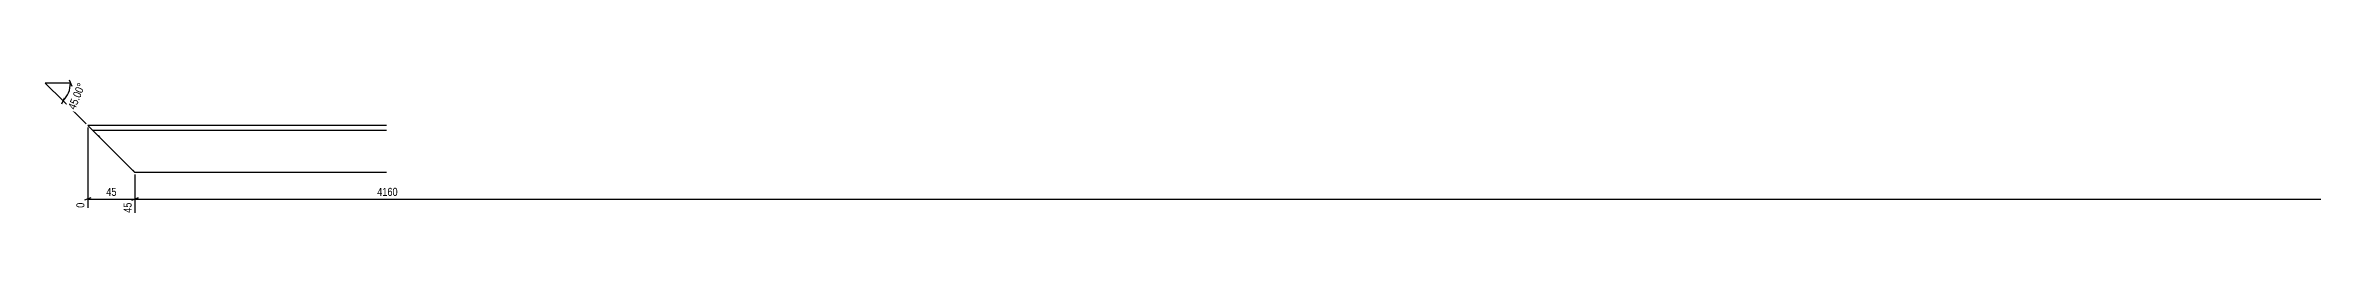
# Model space of a CAD drawing. Header units: millimetres. Extents: x -2 to 19966, y -2 to 157.
# Drawn here: x 5734 to 7898, y 14 to 143 of the extents above; entities that cross this region are included whole.
import ezdxf

# ---------------------------------------------------------------- set-up
doc = ezdxf.new("R2010")
doc.units = ezdxf.units.MM
doc.linetypes.add('DXK_LINE_DOT2', pattern=[3.9198, 1.9599, -1.9599])
doc.layers.add('MÅLSÆTNING', color=7, linetype='Continuous')
doc.layers.add('STÅL', color=7, linetype='Continuous')
doc.styles.add('Arial Narrow', font='ARIALN.TTF', dxfattribs={"height": 0.2})

msp = doc.modelspace()

# ---------------------------------------------------------------- linework, layer by layer
at = {"layer": 'MÅLSÆTNING', "color": 7, "linetype": 'Continuous'}
for p, q in [((5757.9, 139.9), (5733.9, 139.9)), ((5750.9, 122.9), (5733.9, 139.9)), ((5756.7, 142.9), (5759.1, 136.9)), ((5749.6, 119.9), (5752.2, 125.9)), ((5773, 100.8), (5750.9, 122.9)), ((5774.4, 97.4), (5774.4, 20.6)), ((5819.4, 52.4), (5819.4, 15.8)), ((5819.4, 52.4), (5819.4, 15.8)), ((5777.4, 30.1), (5771.4, 27.7)), ((5774.4, 28.9), (5819.4, 28.9)), ((5822.4, 30.1), (5816.4, 27.7)), ((5816.4, 27.7), (5822.4, 30.1)), ((5819.4, 28.9), (9979.4, 28.9))]:
    msp.add_line(p, q, dxfattribs=at)
msp.add_arc((5733.9, 139.9), 24, 315, 0, dxfattribs=at)
at = {"layer": 'STÅL', "color": 2, "linetype": 'Continuous'}
for p, q in [((5819.4, 54.4), (5774.4, 99.4)), ((6059.4, 99.4), (5774.4, 99.4)), ((6059.4, 94.4), (5779.4, 94.4)), ((6059.4, 54.4), (5819.4, 54.4))]:
    msp.add_line(p, q, dxfattribs=at)
at = {"layer": 'STÅL', "color": 7, "linetype": 'DXK_LINE_DOT2'}
for p, q in [((5775.9, 97.9), (5786.4, 87.4)), ((5817.3, 56.6), (5819.4, 54.4))]:
    msp.add_line(p, q, dxfattribs=at)

# ---------------------------------------------------------------- next in the draw order: wipeouts: each hides what was drawn before it
at = {"color": 0}
for points in [[(5774.4, 139), (5764.1, 143.3), (5752.8, 116.1), (5763.2, 111.9)], [(5803.4, 30.4), (5803.4, 41.6), (5790.5, 41.6), (5790.5, 30.4)], [(9749.8, 30.4), (9749.8, 41.6), (6049.1, 41.6), (6049.1, 30.4)]]:
    msp.add_wipeout(points, dxfattribs=at).dxf.layer = 'MÅLSÆTNING'
at = {"color": 0, "linetype": 'Continuous'}
msp.add_wipeout([(5772.8, 27.1), (5761.6, 27.1), (5761.6, 19), (5772.8, 19)], dxfattribs=at).dxf.layer = 'MÅLSÆTNING'

# ---------------------------------------------------------------- next in the draw order: texts
at = {"layer": 'MÅLSÆTNING', "color": 3, "style": 'Arial Narrow'}
msp.add_text('45.00°', height=7.64, rotation=67.5002, dxfattribs=at).set_placement((5762.3, 113.9))
at = {"layer": 'MÅLSÆTNING', "color": 3, "linetype": 'Continuous', "style": 'Arial Narrow'}
msp.add_text('0', height=7.64, rotation=90.0002, dxfattribs=at).set_placement((5771.2, 20.6))
at = {"layer": 'MÅLSÆTNING', "color": 3, "style": 'Arial Narrow'}
msp.add_text('4160', height=7.64, dxfattribs=at).set_placement((6050.7, 32))

# ---------------------------------------------------------------- next in the draw order: wipeouts: each hides what was drawn before it
at = {"color": 0, "linetype": 'Continuous'}
msp.add_wipeout([(5817.8, 27.1), (5806.6, 27.1), (5806.6, 14.1), (5817.8, 14.1)], dxfattribs=at).dxf.layer = 'MÅLSÆTNING'

# ---------------------------------------------------------------- next in the draw order: texts
at = {"layer": 'MÅLSÆTNING', "color": 3, "style": 'Arial Narrow'}
msp.add_text('45', height=7.64, dxfattribs=at).set_placement((5792.1, 32))
at = {"layer": 'MÅLSÆTNING', "color": 3, "linetype": 'Continuous', "style": 'Arial Narrow'}
msp.add_text('45', height=7.64, rotation=90.0002, dxfattribs=at).set_placement((5816.2, 15.8))

doc.saveas('drawing.dxf')
